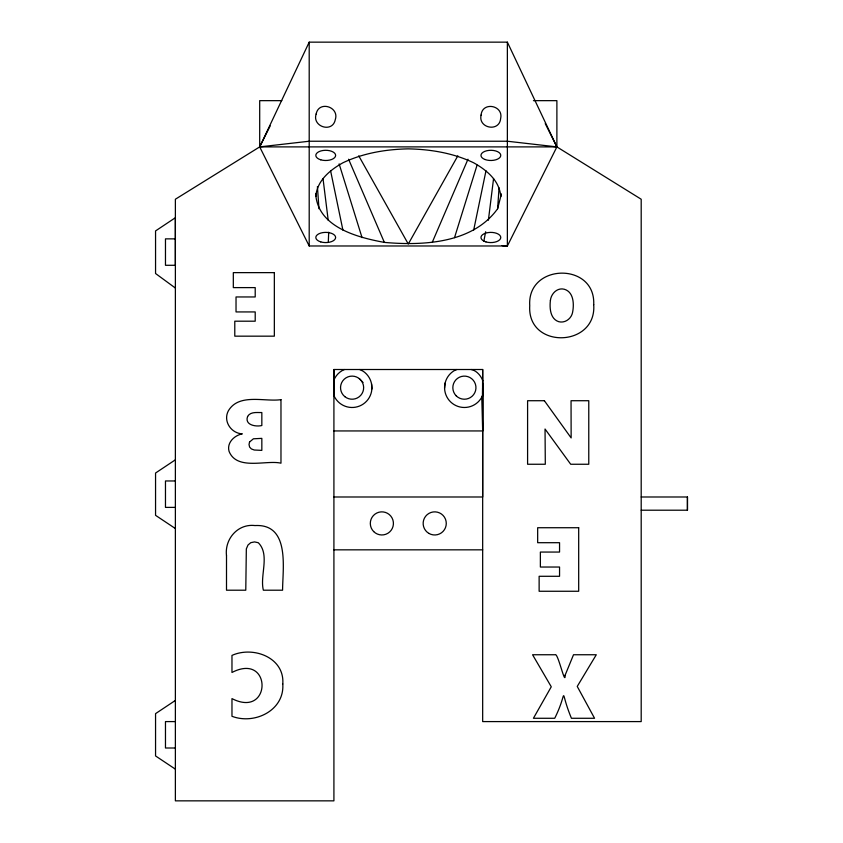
<?xml version="1.0" encoding="UTF-8"?>
<svg xmlns="http://www.w3.org/2000/svg" width="843" height="843" viewBox="0 0 843 843"><rect width="100%" height="100%" fill="white"/><g stroke="black" fill="none" stroke-linecap="round" stroke-linejoin="round"><path stroke-width="1.26" d="M333.912 369.508L333.912 800.85L175.376 800.85L175.376 199.233L259.697 146.893L309.202 141.234L507.37 141.234L556.886 146.893L641.196 199.233L641.196 721.587L482.67 721.587L482.67 369.508L333.912 369.508L334.292 396.379A19.821 19.821 0 0 0 365.114 402.617A19.821 19.821 0 0 0 363.154 371.226L359.687 369.508M482.67 369.508L482.67 496.991L333.912 496.991M641.196 510.205L687.445 510.205L687.445 496.991L641.196 496.991M482.596 393.892L482.618 387.991L482.544 395.841M333.912 430.942L482.67 430.942L481.796 397.148L482.596 396.041L482.628 383.302M328.285 242.405L328.707 232.236M497.612 208.758L500.763 196.44C499.562 180.602 486.59 170.033 473.682 162.794C453.271 153.068 430.752 149.327 408.286 148.863C385.831 149.327 363.312 153.068 342.901 162.794C329.982 170.033 317.01 180.602 315.809 196.44L315.693 193.806C317.621 227.125 357.411 237.452 384.355 242.394C423.197 245.861 472.723 243.395 497.612 208.758L499.056 187.852M444.577 388.17L445.125 383.028M488.382 220.234L493.576 178.495M483.85 241.087L485.663 231.751M473.682 230.086L485.979 170.771M454.525 237.642L477.064 165.144M482.438 395.483L481.796 397.148A19.821 19.821 0 0 1 450.731 402.027A19.821 19.821 0 0 1 454.05 370.762L456.885 369.508M432.227 242.394L467.981 159.232M533.45 100.654L556.886 100.654L556.886 146.893L259.697 146.893L309.202 42.15L507.37 42.15L556.886 146.893L507.37 245.977L309.202 245.977L259.697 146.893L259.697 100.654L281.825 100.654M333.912 380.119C335.809 375.367 339.708 371.384 344.471 369.508M259.697 146.893L270.181 125.913M457.833 155.829L408.286 244.017L358.749 155.829M175.376 459.814L155.555 473.028L155.555 515.326L175.376 528.54M175.376 700.438L155.555 713.642L155.555 755.939L175.376 769.153M471.237 369.508C476.558 370.572 480.731 375.514 482.67 380.425M175.376 238.864L165.47 238.864L165.47 265.292L175.376 265.292L175.376 217.715L155.555 230.929L155.555 273.511L175.376 288.043M175.376 480.963L165.47 480.963L165.47 507.391L175.376 507.391M333.912 549.836L482.67 549.836M175.376 721.587L165.47 721.587L165.47 748.004L175.376 748.004M502.143 245.629L507.37 245.977L507.37 42.15M503.45 245.64L507.37 245.977M359.35 378.665L363.017 382.511M545.231 123.584L556.886 146.893M348.591 159.232L384.355 242.394M339.128 163.89L362.047 237.642M330.593 170.771L342.901 230.086M323.006 178.495L328.201 220.234M317.421 186.545L318.96 208.758M371.542 383.871L371.868 389.034M482.575 380.204L482.67 430.942M687.445 496.991L687.445 510.205M309.202 42.15L309.202 245.977M226.504 555.685L226.504 590.205L245.777 590.205L246.335 548.856L248.011 545.01L250.761 542.681L254.544 541.912L258.306 542.734C270.255 554.705 259.644 575.495 263.364 590.205L282.584 590.205C282.605 568.635 290.35 523.619 254.986 525.558C237.8 523.482 224.47 539.088 226.504 555.685M274.344 272.637L274.344 336.167L234.786 336.167L234.786 321.194L255.208 321.194L255.208 311.931L236.029 311.931L236.029 296.957L255.208 296.957L255.208 287.611L233.321 287.611L233.321 272.637L274.344 272.637M280.972 399.656L280.972 463.186C266.377 459.72 236.946 470.879 229.085 451.416C226.504 442.649 234.544 435.336 242.289 433.85C231.13 433.376 222.868 421.121 228.337 410.868C238.875 392.901 264.702 402.069 280.972 399.656M481.068 115.112C478.055 128.378 499.456 132.404 500.647 118.505C503.661 105.238 482.27 101.213 481.068 115.112M500.879 193.806L500.763 196.44L500.9 193.806M593.714 304.618C596.886 347.727 526.917 349.529 529.741 305.64C526.928 263.153 595.716 261.836 593.714 304.618M282.784 683.989C284.66 710.396 254.533 724.959 231.973 716.287L231.973 698.605C271.931 719.121 272.184 651.628 231.973 672.472L231.973 655.411C253.163 645.78 284.818 657.529 282.784 683.989M550.395 300.445C549.499 307.969 550.173 319.002 558.804 321.71C565.137 323.354 571.406 318.643 572.576 312.405C574.178 304.365 573.841 291.899 564.178 289.212C557.118 287.431 551.09 293.786 550.395 300.445M316.146 114.005C311.868 126.766 332.637 133.363 335.293 119.611C339.571 106.85 318.802 100.254 316.146 114.005M247.6 416.463C244.396 425.072 255.861 426.99 261.836 425.525L261.836 412.543C257.041 412.691 250.445 411.458 247.6 416.463M249.539 442.038L249.033 444.493L249.602 447.064L251.34 448.908L254.238 450.014L261.836 450.383L261.836 438.371L253.395 438.803L249.539 442.038M565.137 675.169C565.368 687.066 557.803 651.871 555.084 654.748L532.576 654.748L551.269 686.782L533.419 718.278L554.726 718.278C569.057 689.511 558.456 686.908 571.428 718.278L594.557 718.278L577.234 686.423L596.286 654.748L573.514 654.748L565.137 675.169M544.378 400.72L527.592 400.72L527.592 464.251L545.305 464.251L545.042 429.024L570.7 464.251L588.772 464.251L588.772 400.72L571.048 400.72L571.143 437.928L544.378 400.72M578.688 527.729L537.665 527.729L537.665 542.702L559.552 542.702L559.552 552.06L540.374 552.06L540.374 567.033L559.552 567.033L559.552 576.285L539.13 576.285L539.13 591.259L578.688 591.259L578.688 527.729M344.84 396.663A11.56 11.56 0 0 0 363.512 389.455A11.56 11.56 0 0 0 347.927 376.884A11.56 11.56 0 0 0 344.84 396.663M373.691 531.585A11.56 11.56 0 0 0 393.028 526.411A11.56 11.56 0 0 0 378.876 512.249A11.56 11.56 0 0 0 373.691 531.585M428.929 533.429A11.56 11.56 0 0 0 446.274 523.419A11.56 11.56 0 0 0 428.929 513.408A11.56 11.56 0 0 0 428.929 533.429M456.221 395.841A11.56 11.56 0 0 0 475.557 390.667A11.56 11.56 0 0 0 461.395 376.505A11.56 11.56 0 0 0 456.221 395.841M485.905 241.899A9.905 5.1 0 0 0 500.763 237.484A9.905 5.1 0 0 0 485.905 233.068A9.905 5.1 0 0 0 485.905 241.899M320.761 159.812A9.905 5.1 0 0 0 335.63 155.397A9.905 5.1 0 0 0 320.761 150.981A9.905 5.1 0 0 0 320.761 159.812M485.041 159.517A9.905 5.1 0 0 0 500.71 155.923A9.905 5.1 0 0 0 486.822 150.739A9.905 5.1 0 0 0 485.041 159.517M320.761 241.899A9.905 5.1 0 0 0 335.63 237.484A9.905 5.1 0 0 0 320.761 233.068A9.905 5.1 0 0 0 320.761 241.899"/></g></svg>
